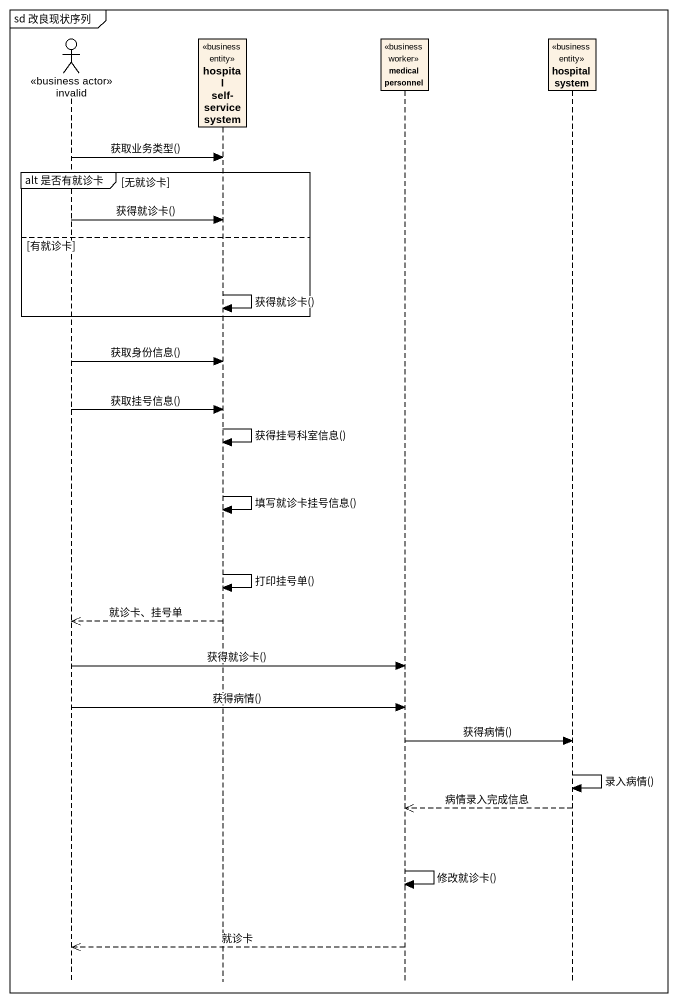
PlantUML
@startuml
mainframe sd 改良现状序列
hide footbox
actor invalid <<business actor>>
participant "hospital self-service system" as hospital_self_service_system <<business entity>>
participant "medical personnel" as medical_personnel <<business worker>>
participant "hospital system" as hospital_system <<business entity>>

invalid -> hospital_self_service_system : 获取业务类型()
group alt 是否有就诊卡 [无就诊卡]
  invalid -> hospital_self_service_system : 获得就诊卡()
else 有就诊卡
  hospital_self_service_system -> hospital_self_service_system : 获得就诊卡()
end
invalid -> hospital_self_service_system : 获取身份信息()
invalid -> hospital_self_service_system : 获取挂号信息()
hospital_self_service_system -> hospital_self_service_system : 获得挂号科室信息()
hospital_self_service_system -> hospital_self_service_system : 填写就诊卡挂号信息()
hospital_self_service_system -> hospital_self_service_system : 打印挂号单()
hospital_self_service_system -->> invalid : 就诊卡、挂号单
invalid -> medical_personnel : 获得就诊卡()
invalid -> medical_personnel : 获得病情()
medical_personnel -> hospital_system : 获得病情()
hospital_system -> hospital_system : 录入病情()
hospital_system -->> medical_personnel : 病情录入完成信息
medical_personnel -> medical_personnel : 修改就诊卡()
medical_personnel -->> invalid : 就诊卡
@enduml
